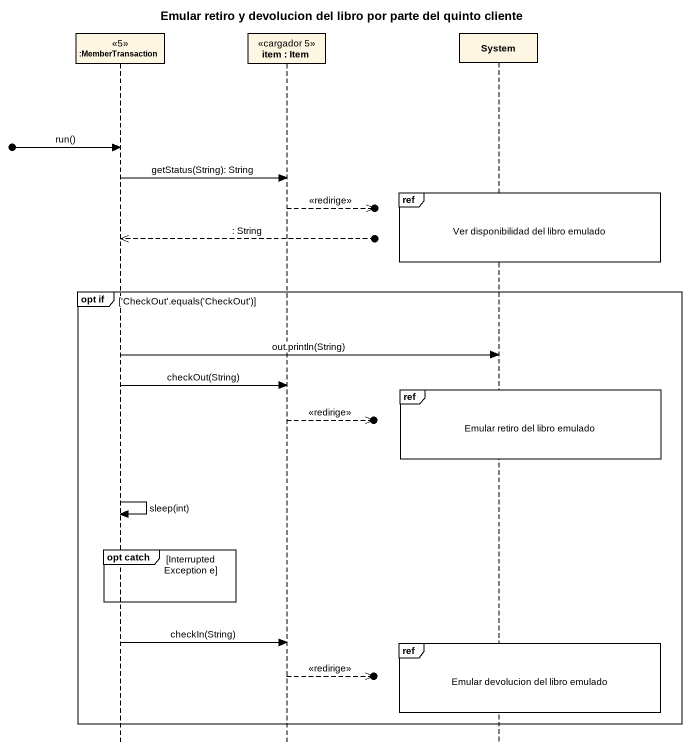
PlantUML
@startuml
title Emular retiro y devolucion del libro por parte del quinto cliente
hide footbox
participant ":MemberTransaction" as MemberTransaction <<5>>
participant "item : Item" as item <<cargador 5>>
participant System

[o-> MemberTransaction : run()
MemberTransaction -> item : getStatus(String): String
ref over System : Ver disponibilidad del libro emulado
item -->>o] : <<redirige>>
MemberTransaction <<--o] : : String
group opt if ['CheckOut'.equals('CheckOut')]
  MemberTransaction -> System : out.println(String)
  MemberTransaction -> item : checkOut(String)
  ref over System : Emular retiro del libro emulado
  item -->>o] : <<redirige>>
  MemberTransaction -> MemberTransaction : sleep(int)
  group opt catch [InterruptedException e]
  end
  MemberTransaction -> item : checkIn(String)
  ref over System : Emular devolucion del libro emulado
  item -->>o] : <<redirige>>
end
@enduml
